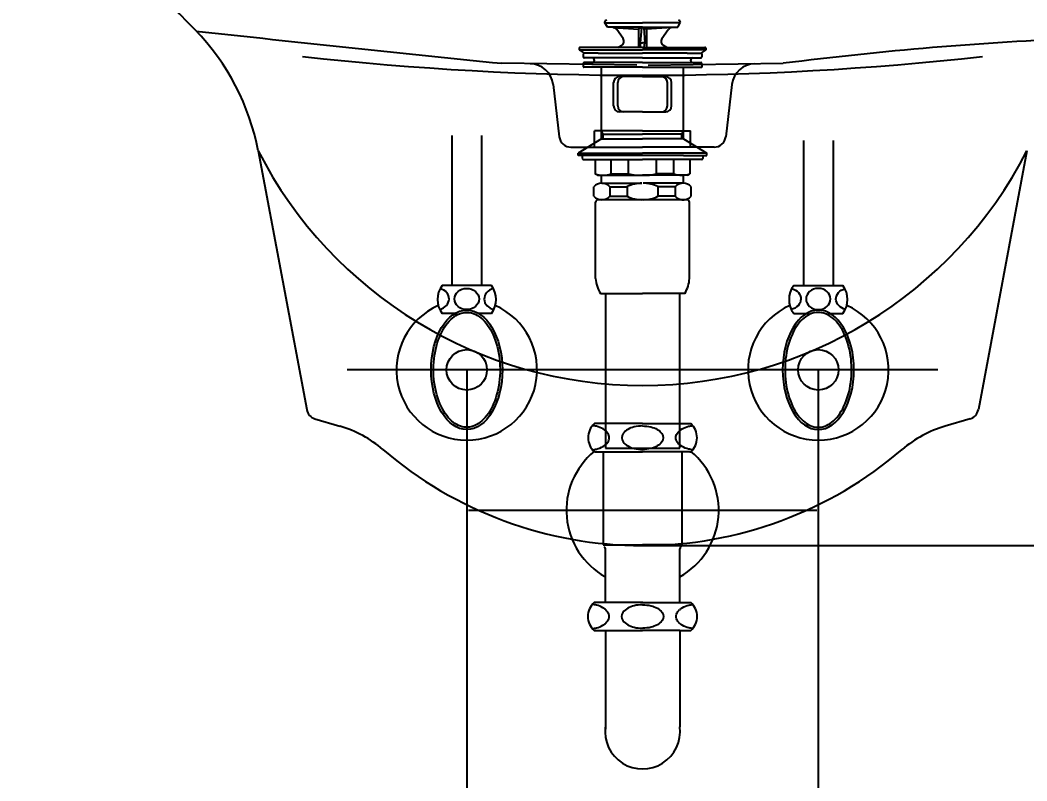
# Model space of a CAD drawing. Header units: millimetres. Extents: x 10883 to 13308, y -264 to 3167.
# Drawn here: x 11351.6 to 11781.2, y 952.6 to 1277.2 of the extents above; entities that cross this region are included whole.
import ezdxf
from ezdxf.lldxf.tags import DXFTag

# ---------------------------------------------------------------- set-up
doc = ezdxf.new("R2010")
doc.units = ezdxf.units.MM
doc.header["$LTSCALE"] = 0.2
for name, color, linetype in [('1', 2, 'CENTER'), ('2', 2, 'HIDDEN'), ('3', 3, 'Continuous'), ('4', 4, 'Continuous'), ('6', 6, 'Continuous'), ('7', 7, 'Continuous'), ('CENTER', 2, 'CENTER')]:
    doc.layers.add(name, color=color, linetype=linetype)
doc.styles.add('h', font='', dxfattribs={"height": 28})
doc.styles.get('h').set_extended_font_data('Haansoft Batang')
tags = doc.linetypes.add('CENTER', pattern=[50.8, 31.75, -6.35, 6.35, -6.35]).pattern_tags.tags
tags[10:11] = [DXFTag(74, 4), DXFTag(75, 0), DXFTag(340, '0'), DXFTag(46, 1.0), DXFTag(50, 0.0), DXFTag(44, 0.0), DXFTag(45, 0.0)]
tags[8:9] = [DXFTag(74, 4), DXFTag(75, 0), DXFTag(340, '0'), DXFTag(46, 1.0), DXFTag(50, 0.0), DXFTag(44, 0.0), DXFTag(45, 0.0)]
tags[6:7] = [DXFTag(74, 4), DXFTag(75, 0), DXFTag(340, '0'), DXFTag(46, 1.0), DXFTag(50, 0.0), DXFTag(44, 0.0), DXFTag(45, 0.0)]
tags[4:5] = [DXFTag(74, 4), DXFTag(75, 0), DXFTag(340, '0'), DXFTag(46, 1.0), DXFTag(50, 0.0), DXFTag(44, 0.0), DXFTag(45, 0.0)]
tags = doc.linetypes.add('HIDDEN', pattern=[9.525, 6.35, -3.175]).pattern_tags.tags
tags[6:7] = [DXFTag(74, 4), DXFTag(75, 0), DXFTag(340, '0'), DXFTag(46, 1.0), DXFTag(50, 0.0), DXFTag(44, 0.0), DXFTag(45, 0.0)]
tags[4:5] = [DXFTag(74, 4), DXFTag(75, 0), DXFTag(340, '0'), DXFTag(46, 1.0), DXFTag(50, 0.0), DXFTag(44, 0.0), DXFTag(45, 0.0)]
doc.dimstyles.new('AM_ISO$0', dxfattribs={"dimtxt": 28, "dimasz": 24, "dimexe": 10, "dimexo": 0, "dimgap": 10, "dimtad": 1, "dimdec": 0, "dimdsep": 46, "dimtxsty": 'h', "dimcen": -5, "dimclrd": 256, "dimclre": 256, "dimclrt": 256, "dimadec": 0, "dimazin": 2, "dimtp": 0.1, "dimtm": 0.1, "dimtfac": 0.71, "dimtdec": 0, "dimtmove": 0, "dimatfit": 3, "dimfxl": 0, "dimlwd": -1, "dimlwe": -1, "dimarcsym": 0})

# ---------------------------------------------------------------- blocks, each defined once
blk = doc.blocks.new('A$C0AD15609')
at = {"layer": '1', "color": 0}
blk.add_line((148.65, 110.05), (0, 110.05), dxfattribs=at)
at = {"layer": '4', "color": 0}
for p, q in [((58.08, 147.09), (53.78, 147.09)), ((74.33, 147.09), (58.08, 147.09)), ((74.33, 147.09), (90.58, 147.09)), ((90.58, 147.09), (94.87, 147.09)), ((54.18, 135.09), (53.78, 135.09)), ((54.18, 135.09), (74.33, 135.09)), ((57.53, 135.09), (57.53, 95.31)), ((94.48, 135.09), (74.33, 135.09)), ((91.13, 135.09), (91.13, 95.31)), ((94.48, 135.09), (94.87, 135.09)), ((57.53, 95.31), (74.33, 95.31)), ((91.13, 95.31), (74.33, 95.31)), ((58.45, 70.79), (58.45, 93.67)), ((90.2, 70.79), (90.2, 93.67)), ((58.45, 70.79), (53.71, 70.79)), ((74.25, 70.79), (58.45, 70.79)), ((74.25, 70.79), (74.33, 70.79)), ((74.4, 70.79), (74.33, 70.79)), ((74.4, 70.79), (90.2, 70.79)), ((90.2, 70.79), (94.94, 70.79)), ((53.71, 58.79), (58.45, 58.79)), ((58.45, 58.79), (74.25, 58.79)), ((58.45, 58.79), (58.45, 17.71)), ((90.2, 58.79), (74.4, 58.79)), ((90.2, 58.79), (90.2, 17.71)), ((90.2, 58.79), (94.94, 58.79))]:
    blk.add_line(p, q, dxfattribs=at)
for points in [[(60.13, 141.09, 0.155217), (59.54, 142.95, 0.106747), (57.48, 144.84, 0.073043), (54.71, 145.96, 0.028511), (52.98, 146.27, 0.059523)], [(74.33, 146.09, 0.057537), (70.77, 145.68, 0.071219), (68.07, 144.63, 0.106373), (66.04, 142.83, 0.159483)], [(74.33, 146.09, -0.057537), (77.88, 145.68, -0.071219), (80.58, 144.63, -0.106373), (82.61, 142.83, -0.159483)], [(88.52, 141.09, -0.155217), (89.11, 142.95, -0.106747), (91.17, 144.84, -0.073043), (93.94, 145.96, -0.028511), (95.67, 146.27, -0.059523)], [(66.04, 142.83, 0.32729), (66.04, 139.35, 0.106373), (68.07, 137.56, 0.071219), (70.77, 136.5, 0.057537), (74.33, 136.09, 0.057537)], [(82.61, 142.83, -0.32729), (82.61, 139.35, -0.106373), (80.58, 137.56, -0.071219), (77.88, 136.5, -0.057537), (74.33, 136.09, -0.057537)], [(52.98, 135.91, 0.028511), (54.71, 136.23, 0.073043), (57.48, 137.34, 0.106747), (59.54, 139.24, 0.155217), (60.13, 141.09, 0.155217)], [(95.67, 135.91, -0.028511), (93.94, 136.23, -0.073043), (91.17, 137.34, -0.106747), (89.11, 139.24, -0.155217), (88.52, 141.09, -0.155217)], [(58.45, 67.78, 0.049056), (57.4, 68.54, 0.073043), (54.63, 69.66, 0.028511), (52.9, 69.97)], [(74.33, 69.79, 0.05879), (70.69, 69.38, 0.071219), (67.99, 68.33, 0.106373), (65.97, 66.53, 0.159483)], [(74.33, 69.79, -0.05879), (77.96, 69.38, -0.071219), (80.66, 68.33, -0.106373), (82.68, 66.53, -0.159483)], [(90.2, 67.78, -0.049056), (91.25, 68.54, -0.073043), (94.02, 69.66, -0.028511), (95.75, 69.97)], [(60.05, 64.79, 0.155217), (59.46, 66.65, 0.054411), (58.51, 67.72, 0.054411)], [(58.51, 61.86, 0.054321), (59.46, 62.94, 0.155217), (60.05, 64.79)], [(65.97, 66.53, 0.32729), (65.97, 63.05, 0.106373), (67.99, 61.26, 0.071219), (70.69, 60.2, 0.057537), (74.25, 59.79, 0.057537)], [(82.68, 66.53, -0.32729), (82.68, 63.05, -0.106373), (80.66, 61.26, -0.071219), (77.96, 60.2, -0.057537), (74.4, 59.79, -0.057537)], [(88.6, 64.79, -0.155217), (89.19, 66.65, -0.05495), (90.15, 67.73, -0.05495)], [(90.14, 61.86, -0.054539), (89.19, 62.94, -0.155217), (88.6, 64.79)], [(52.9, 59.61, 0.028511), (54.63, 59.93, 0.073043), (57.4, 61.04, 0.049056), (58.45, 61.81, 0.049056)], [(95.75, 59.61, -0.028511), (94.02, 59.93, -0.073043), (91.25, 61.04, -0.049056), (90.2, 61.81, -0.049056)]]:
    blk.add_lwpolyline(points, format="xyb", dxfattribs=at)
for centre, radius, start, end in [((59.08, 141.09), 8, 131.4096, 228.5904), ((89.58, 141.09), 8, 311.4096, 48.5904), ((74.33, 110.09), 32.5, 129.4471, 240.7605), ((74.33, 110.09), 32.5, 299.2395, 50.5529), ((90.13, 95.31), 1, 301.2974, 0), ((57.53, 93.67), 0.925, 0, 58.7026), ((91.13, 93.67), 0.925, 121.2974, 180), ((59, 64.79), 8, 131.4096, 228.5904), ((89.65, 64.79), 8, 311.4096, 48.5904), ((74.33, 15.72), 16, 172.8334, 7.1666), ((74.33, 15.72), 16, 172.8334, 180)]:
    blk.add_arc(centre, radius, start, end, dxfattribs=at)
blk = doc.blocks.new('A$C6F841AA5')
at = {"layer": '6', "color": 0}
for p, q in [((44.65, 130), (44.65, 66)), ((57.35, 130), (57.35, 66)), ((194.65, 127.88), (194.65, 66)), ((207.35, 127.9), (207.35, 66)), ((57.35, 66), (40.5, 66)), ((61.5, 66), (57.35, 66)), ((190.5, 66), (194.65, 66)), ((194.65, 66), (211.5, 66)), ((45.86, 54), (40.5, 54)), ((61.5, 54), (56.14, 54)), ((190.5, 54), (195.86, 54)), ((206.14, 54), (211.5, 54))]:
    blk.add_line(p, q, dxfattribs=at)
for centre in [(51, 30), (201, 30)]:
    blk.add_circle(centre, 8.62, dxfattribs=at)
for centre, radius, start, end in [((48.5, 60), 10, 143.1301, 216.8699), ((53.5, 60), 10, 323.1301, 36.8699), ((198.5, 60), 10, 143.1301, 216.8699), ((203.5, 60), 10, 323.1301, 36.8699), ((51, 30), 30, 113.9173, 66.0827), ((201, 30), 30, 113.9173, 66.0827)]:
    blk.add_arc(centre, radius, start, end, dxfattribs=at)
for centre, major_axis, start_param, end_param in [((38.23, 60.23), (-5.23, 0), 1.800504, 4.443058), ((63.68, 60.23), (5.23, 0), 1.824119, 4.49897)]:
    blk.add_ellipse(centre, major_axis=major_axis, ratio=0.866391, start_param=start_param, end_param=end_param, dxfattribs=at)
for centre, major_axis, ratio in [((51, 60.23), (5.23, 0), 0.866391), ((51, 30), (0, 25.5), 0.596529)]:
    blk.add_ellipse(centre, major_axis=major_axis, ratio=ratio, dxfattribs=at)
at = {"layer": '6', "color": 0, "extrusion": (0, 0, -1)}
for centre, major_axis, start_param, end_param in [((188.32, 60.23), (-5.23, 0), 1.824119, 4.49897), ((213.77, 60.23), (5.23, 0), 1.800504, 4.443058)]:
    blk.add_ellipse(centre, major_axis=major_axis, ratio=0.866391, start_param=start_param, end_param=end_param, dxfattribs=at)
for centre, major_axis, ratio in [((201, 60.23), (-5.23, 0), 0.866391), ((201, 30), (0, 25.5), 0.596529)]:
    blk.add_ellipse(centre, major_axis=major_axis, ratio=ratio, dxfattribs=at)
at = {"layer": '6', "color": 0}
for points in [[(51, 54.5), (48.92, 54.5), (46.82, 53.69), (42.92, 50.45), (41.15, 48.01), (38.43, 41.98), (37.47, 38.4), (36.62, 30.88), (36.72, 26.95), (37.96, 19.6), (39.09, 16.17), (42.1, 10.58), (43.98, 8.43), (47.98, 5.78), (50.09, 5.28), (54.24, 5.89), (56.33, 7.01), (60.08, 10.84), (61.73, 13.54), (64.14, 19.97), (64.9, 23.67), (65.37, 31.29), (65.06, 35.19), (63.46, 42.33), (62.16, 45.57), (58.89, 50.67), (56.93, 52.53), (53.61, 54.19), (52.3, 54.5), (51, 54.5)], [(201, 54.5), (203.08, 54.5), (205.18, 53.69), (209.08, 50.45), (210.85, 48.01), (213.57, 41.98), (214.53, 38.4), (215.38, 30.88), (215.28, 26.95), (214.04, 19.6), (212.91, 16.17), (209.9, 10.58), (208.02, 8.43), (204.02, 5.78), (201.91, 5.28), (197.76, 5.89), (195.67, 7.01), (191.92, 10.84), (190.27, 13.54), (187.86, 19.97), (187.1, 23.67), (186.63, 31.29), (186.94, 35.19), (188.54, 42.33), (189.84, 45.57), (193.11, 50.67), (195.07, 52.53), (198.39, 54.19), (199.7, 54.5), (201, 54.5)]]:
    blk.add_open_spline(points, degree=3, knots=[0, 0, 0, 0, 0.46111, 0.46111, 0.922219, 0.922219, 1.383329, 1.383329, 1.844439, 1.844439, 2.305549, 2.305549, 2.766658, 2.766658, 3.227768, 3.227768, 3.688878, 3.688878, 4.149988, 4.149988, 4.611097, 4.611097, 5.072207, 5.072207, 5.533317, 5.533317, 5.994427, 5.994427, 6.283185, 6.283185, 6.283185, 6.283185], dxfattribs=at)
at = {"layer": 'CENTER', "color": 0, "linetype": 'CENTER', "ltscale": 2}
blk.add_line((252, 30), (0, 30), dxfattribs=at)
blk = doc.blocks.new('*D20')
at = {"linetype": 'ByBlock'}
for p, q in [((11617.2, 1408.01), (11965.58, 1408.01)), ((11955.58, 1077.01), (11955.58, 1384.01)), ((11617.2, 1053.01), (11965.58, 1053.01))]:
    blk.add_line(p, q, dxfattribs=at)
for points in [[(11951.58, 1384.01), (11959.58, 1384.01), (11955.58, 1408.01)], [(11951.58, 1077.01), (11959.58, 1077.01), (11955.58, 1053.01)]]:
    blk.add_solid(points)
at = {"layer": 'Defpoints', "color": 0}
for p in [(11617.2, 1408.01), (11955.58, 1408.01), (11617.2, 1053.01)]:
    blk.add_point(p, dxfattribs=at)
at = {"insert": (11931.58, 1230.51), "char_height": 28, "attachment_point": 5, "rotation": 90, "style": 'h'}
blk.add_mtext('355', dxfattribs=at)
blk = doc.blocks.new('*D23')
at = {"linetype": 'ByBlock'}
for p, q in [((11542.2, 1128.01), (11542.2, 881.9)), ((11692.2, 1128.01), (11692.2, 881.9)), ((11566.2, 891.9), (11668.2, 891.9))]:
    blk.add_line(p, q, dxfattribs=at)
for points in [[(11566.2, 895.9), (11566.2, 887.9), (11542.2, 891.9)], [(11668.2, 895.9), (11668.2, 887.9), (11692.2, 891.9)]]:
    blk.add_solid(points)
at = {"layer": 'Defpoints', "color": 0}
for p in [(11542.2, 1128.01), (11692.2, 1128.01), (11692.2, 891.9)]:
    blk.add_point(p, dxfattribs=at)
at = {"insert": (11617.2, 915.9), "char_height": 28, "attachment_point": 5, "style": 'h'}
blk.add_mtext('150', dxfattribs=at)

msp = doc.modelspace()

# ---------------------------------------------------------------- linework, layer by layer
at = {"color": 0}
for p, q in [((11453.22, 1221.38), (11473.92, 1111.01)), ((11781.19, 1221.38), (11760.49, 1111.01)), ((11477.41, 1107.14), (11488.1, 1103.97)), ((11756.99, 1107.14), (11746.31, 1103.97))]:
    msp.add_line(p, q, dxfattribs=at)
for centre, radius, start, end in [((11669.8, 1512.33), 341.43, 198.9633, 224.4964), ((11354.93, 1202.95), 100, 10.6213, 44.4964)]:
    msp.add_arc(centre, radius, start, end)
for centre, radius, start, end in [((11617.2, 2573.69), 1320.01, 263.68877, 276.31123), ((11617.2, 1305.77), 184.42, 207.2303, 332.7697), ((11478.83, 1111.93), 5, 190.6213, 253.5068), ((11755.57, 1111.93), 5, 286.4932, 349.3787), ((11473.9, 1056.03), 50, 49.3878, 73.5068), ((11760.5, 1056.03), 50, 106.4932, 130.6122), ((11617.2, 1223.15), 170.14, 229.3878, 270), ((11617.2, 1223.15), 170.14, 270, 310.6122)]:
    msp.add_arc(centre, radius, start, end, dxfattribs=at)
at = {"layer": '2', "color": 0}
for p, q in [((11614.81, 1258.02), (11557.19, 1258.8)), ((11619.6, 1258.02), (11677.21, 1258.8)), ((11579.07, 1249.8), (11581.69, 1227.43)), ((11655.34, 1249.8), (11652.72, 1227.43)), ((11617.2, 1230.01), (11596.7, 1230.01)), ((11596.7, 1223.01), (11596.7, 1230.01)), ((11617.2, 1230.01), (11637.7, 1230.01)), ((11637.7, 1223.01), (11637.7, 1230.01)), ((11586.65, 1223.01), (11596.7, 1223.01)), ((11596.7, 1223.01), (11617.2, 1223.01)), ((11637.7, 1223.01), (11617.2, 1223.01)), ((11647.75, 1223.01), (11637.7, 1223.01))]:
    msp.add_line(p, q, dxfattribs=at)
for centre, radius, start, end in [((12993.63, 15481.37), 14294.93, 263.70695, 264.232876), ((11868.57, -259.56), 1530.37, 92.38742, 97.18292), ((11569.14, 1248.64), 10, 6.6755, 89.2256), ((11665.27, 1248.64), 10, 90.7744, 173.3245), ((11586.65, 1228.01), 5, 186.6755, 270), ((11647.75, 1228.01), 5, 270, 353.3245)]:
    msp.add_arc(centre, radius, start, end, dxfattribs=at)
at = {"layer": '3', "color": 0}
for p, q in [((11602.2, 1274.2), (11600.97, 1276.33)), ((11601.09, 1276.13), (11617.2, 1276.13)), ((11633.32, 1276.13), (11617.2, 1276.13)), ((11632.2, 1274.2), (11633.43, 1276.33)), ((11617.2, 1274.2), (11602.2, 1274.2)), ((11604.72, 1274.02), (11615.45, 1273.32)), ((11608.93, 1269.32), (11606.21, 1273.17)), ((11617.2, 1274.2), (11615.45, 1273.32)), ((11615.45, 1273.32), (11615.45, 1265.6)), ((11616.69, 1273.94), (11616.25, 1267.53)), ((11617.2, 1274.2), (11632.2, 1274.2)), ((11617.2, 1274.2), (11618.95, 1273.32)), ((11617.72, 1273.94), (11618.15, 1267.53)), ((11629.69, 1274.02), (11618.95, 1273.32)), ((11618.95, 1273.32), (11618.95, 1265.6)), ((11625.48, 1269.32), (11628.2, 1273.17)), ((11616.46, 1265.6), (11616.25, 1267.56)), ((11616.25, 1267.56), (11617.2, 1267.56)), ((11618.15, 1267.56), (11617.2, 1267.56)), ((11617.95, 1265.6), (11618.15, 1267.56)), ((11590.2, 1265.2), (11590.2, 1264.6)), ((11590.2, 1264.6), (11617.2, 1264.6)), ((11590.2, 1264.6), (11592.35, 1263.1)), ((11599.9, 1265.6), (11590.6, 1265.6)), ((11591.9, 1262.9), (11591.9, 1261.6)), ((11598.2, 1263.1), (11592.1, 1263.1)), ((11598.2, 1263.1), (11617.2, 1263.1)), ((11617.2, 1265.6), (11599.9, 1265.6)), ((11606.85, 1265.6), (11608.29, 1266.44)), ((11617.2, 1265.6), (11634.5, 1265.6)), ((11644.2, 1264.6), (11617.2, 1264.6)), ((11636.2, 1263.1), (11617.2, 1263.1)), ((11627.56, 1265.6), (11626.11, 1266.44)), ((11634.5, 1265.6), (11643.8, 1265.6)), ((11636.2, 1263.1), (11642.31, 1263.1)), ((11644.2, 1264.6), (11642.06, 1263.1)), ((11642.51, 1262.9), (11642.51, 1261.6)), ((11644.2, 1265.2), (11644.2, 1264.6)), ((11591.9, 1258.6), (11591.9, 1257.3)), ((11617.2, 1261.1), (11592.4, 1261.1)), ((11617.2, 1259.1), (11592.4, 1259.1)), ((11617.2, 1261.1), (11642.01, 1261.1)), ((11617.2, 1259.1), (11642.01, 1259.1)), ((11642.51, 1258.6), (11642.51, 1257.3)), ((11617.2, 1257.1), (11592.1, 1257.1)), ((11599.7, 1226.51), (11599.7, 1257.1)), ((11617.2, 1257.1), (11642.31, 1257.1)), ((11634.7, 1226.51), (11634.7, 1257.1)), ((11604.83, 1240.6), (11604.83, 1250.6)), ((11606.6, 1240.6), (11606.6, 1250.6)), ((11617.2, 1253.1), (11607.33, 1253.1)), ((11617.2, 1253.1), (11627.08, 1253.1)), ((11627.81, 1240.6), (11627.81, 1250.6)), ((11629.58, 1240.6), (11629.58, 1250.6)), ((11617.2, 1238.1), (11607.33, 1238.1)), ((11617.2, 1238.1), (11627.08, 1238.1)), ((11600.4, 1228.6), (11599.7, 1229.81)), ((11599.7, 1228.6), (11617.2, 1228.6)), ((11600.4, 1226.51), (11600.4, 1228.6)), ((11634.7, 1228.6), (11617.2, 1228.6)), ((11634, 1228.6), (11634.7, 1229.81)), ((11634, 1226.51), (11634, 1228.6)), ((11599.7, 1226.51), (11589.7, 1220.51)), ((11599.7, 1226.51), (11617.2, 1226.51)), ((11634.7, 1226.51), (11617.2, 1226.51)), ((11634.7, 1226.51), (11644.7, 1220.51)), ((11589.7, 1220.51), (11617.2, 1220.51)), ((11589.7, 1219.51), (11589.7, 1220.51)), ((11644.7, 1220.51), (11617.2, 1220.51)), ((11644.7, 1219.51), (11644.7, 1220.51)), ((11599.7, 1219.51), (11589.7, 1219.51)), ((11591.51, 1219.51), (11591.51, 1218.21)), ((11592.01, 1217.71), (11597.01, 1217.71)), ((11597.01, 1217.71), (11617.2, 1217.71)), ((11597.01, 1217.71), (11597.01, 1211.58)), ((11634.7, 1219.51), (11599.7, 1219.51)), ((11603.79, 1211.58), (11603.79, 1217.71)), ((11611.19, 1211.58), (11611.19, 1217.71)), ((11637.4, 1217.71), (11617.2, 1217.71)), ((11623.22, 1211.58), (11623.22, 1217.71)), ((11630.62, 1211.58), (11630.62, 1217.71)), ((11634.7, 1219.51), (11644.7, 1219.51)), ((11637.4, 1217.71), (11637.4, 1211.58)), ((11642.4, 1217.71), (11637.4, 1217.71)), ((11642.9, 1219.51), (11642.9, 1218.21)), ((11598.01, 1211.01), (11597.01, 1211.58)), ((11603.79, 1211.58), (11611.19, 1211.58)), ((11630.62, 1211.58), (11623.22, 1211.58)), ((11636.4, 1211.01), (11637.4, 1211.58)), ((11598.01, 1211.01), (11599.41, 1211.01)), ((11599.41, 1211.01), (11617.2, 1211.01)), ((11599.7, 1207.6), (11599.7, 1211.01)), ((11599.85, 1207.6), (11616.96, 1207.6)), ((11635, 1211.01), (11617.2, 1211.01)), ((11634.56, 1207.6), (11617.45, 1207.6)), ((11634.7, 1207.6), (11634.7, 1211.01)), ((11636.4, 1211.01), (11635, 1211.01)), ((11596.46, 1202.04), (11596.46, 1206.16)), ((11603.23, 1206.16), (11610.64, 1206.16)), ((11603.23, 1206.16), (11603.23, 1202.04)), ((11610.64, 1206.16), (11610.64, 1202.04)), ((11623.77, 1206.16), (11623.77, 1202.04)), ((11631.17, 1206.16), (11623.77, 1206.16)), ((11631.17, 1206.16), (11631.17, 1202.04)), ((11637.95, 1202.04), (11637.95, 1206.16)), ((11597.2, 1167), (11597.2, 1199.6)), ((11617.2, 1200.6), (11598.2, 1200.6)), ((11603.23, 1202.04), (11610.64, 1202.04)), ((11634.56, 1200.6), (11617.2, 1200.6)), ((11631.17, 1202.04), (11623.77, 1202.04)), ((11634, 1200.6), (11634.56, 1200.6)), ((11634.56, 1200.6), (11634.96, 1200.6)), ((11636.2, 1200.6), (11634.7, 1200.6)), ((11637.2, 1167), (11637.2, 1199.6)), ((11637.2, 1194.24), (11637.2, 1199.6)), ((11599.2, 1160.6), (11617.2, 1160.6)), ((11601.33, 1160.6), (11601.33, 1094.6)), ((11635.2, 1160.6), (11617.2, 1160.6)), ((11633.08, 1094.6), (11633.08, 1160.6)), ((11601.33, 1094.6), (11633.08, 1094.6))]:
    msp.add_line(p, q, dxfattribs=at)
for centre, radius, start, end in [((11602.05, 1276.13), 1.1, 97.3204, 169.4262), ((11632.35, 1276.13), 1.1, 10.5738, 82.6796), ((11604.58, 1272.02), 2, 35.2023, 86.2618), ((11629.83, 1272.02), 2, 93.7382, 144.7977), ((11607.29, 1268.17), 2, 300, 35.2023), ((11627.11, 1268.17), 2, 144.7977, 240), ((11590.6, 1265.2), 0.4, 90, 180), ((11592.1, 1262.9), 0.2, 90, 180), ((11642.31, 1262.9), 0.2, 0, 90), ((11643.8, 1265.2), 0.4, 0, 90), ((11592.4, 1261.6), 0.5, 180, 270), ((11592.4, 1258.6), 0.5, 90, 180), ((11595.7, 1260.1), 1, 270, 90), ((11638.7, 1260.1), 1, 90, 270), ((11642.01, 1261.6), 0.5, 270, 0), ((11642.01, 1258.6), 0.5, 0, 90), ((11592.1, 1257.3), 0.2, 180, 270), ((11642.31, 1257.3), 0.2, 270, 0), ((11607.33, 1250.6), 2.5, 90, 180), ((11609.1, 1250.6), 2.5, 90, 180), ((11625.31, 1250.6), 2.5, 0, 90), ((11627.08, 1250.6), 2.5, 0, 90), ((11607.33, 1240.6), 2.5, 180, 270), ((11609.1, 1240.6), 2.5, 180, 270), ((11625.31, 1240.6), 2.5, 270, 0), ((11627.08, 1240.6), 2.5, 270, 0), ((11592.01, 1218.21), 0.5, 180, 270), ((11642.4, 1218.21), 0.5, 270, 0), ((11600.4, 1221.19), 10.18, 250.5679, 289.4321), ((11617.01, 1240.46), 29.46, 258.5956, 270.3737), ((11617.4, 1240.46), 29.46, 269.6263, 281.4044), ((11634.01, 1221.19), 10.18, 250.5679, 289.4321), ((11599.85, 1202.89), 4.7, 43.9409, 136.0591), ((11616.74, 1194), 13.61, 89.0643, 116.6472), ((11617.67, 1194), 13.61, 63.3528, 90.9357), ((11634.56, 1202.89), 4.7, 43.9409, 136.0591), ((11599.85, 1205.31), 4.7, 223.9409, 316.0591), ((11598.2, 1199.6), 1, 90, 180), ((11616.74, 1214.21), 13.61, 243.3528, 270.9357), ((11617.67, 1214.21), 13.61, 269.0643, 296.6472), ((11634.56, 1205.31), 4.7, 223.9409, 316.0591), ((11636.2, 1199.6), 1, 0, 90), ((11610.19, 1167.55), 13, 182.42, 212.3), ((11624.22, 1167.55), 13, 327.7, 357.58)]:
    msp.add_arc(centre, radius, start, end, dxfattribs=at)
at = {"layer": '7', "color": 0, "extrusion": (0, 1, 0)}
for p, q in [((11617.2, 1255.85, -14.18), (11617.2, 1255.85, 445.82)), ((11617.2, 1255.85, 445.82), (11617.2, 1255.85, -14.18)), ((11617.2, 1255.85, -14.18), (11617.2, 1255.85, 445.82)), ((11617.2, 1255.85, 445.82), (11617.2, 1255.85, -14.18)), ((11617.2, 1255.85, 20), (11617.2, 1255.85, 0)), ((11617.2, 1255.85, 20), (11617.2, 1255.85, 0)), ((11617.2, 1255.85, 20), (11617.2, 1255.85, 0)), ((11617.2, 1255.85, 20), (11617.2, 1255.85, 0)), ((11617.2, 1255.85, -14.18), (11617.2, 1255.85, -14.18)), ((11617.2, 1255.85, -14.18), (11617.2, 1255.85, -14.18)), ((11617.2, 1255.85, -14.18), (11617.2, 1255.85, -14.18)), ((11617.2, 1255.85, -14.18), (11617.2, 1255.85, -14.18)), ((11617.2, 1255.85, 0), (11617.2, 1255.85, -14.18)), ((11617.2, 1255.85, 0), (11617.2, 1255.85, -14.18)), ((11617.2, 1255.85, 0), (11617.2, 1255.85, -14.18)), ((11617.2, 1255.85, 0), (11617.2, 1255.85, -14.18)), ((11617.2, 1255.85, 445.82), (11617.2, 1255.85, 445.82)), ((11617.2, 1255.85, 445.82), (11617.2, 1255.85, 445.82)), ((11617.2, 1255.85, 445.82), (11617.2, 1255.85, 445.82)), ((11617.2, 1255.85, 445.82), (11617.2, 1255.85, 445.82)), ((11617.2, 1255.85, 410.51), (11617.2, 1255.85, 445.82)), ((11617.2, 1255.85, 410.51), (11617.2, 1255.85, 445.82))]:
    msp.add_line(p, q, dxfattribs=at)
at = {"layer": '7', "color": 0}
for points, knots in [([(11617.2, 1255.85, 381.33), (11617.2, 1255.85, 320.01), (11617.2, 1255.85, 258.69), (11617.2, 1255.85, 138.24), (11617.2, 1255.85, 79.12), (11617.2, 1255.85, 20)], [0, 0, 0, 0, 0.509144, 0.509144, 1, 1, 1, 1]), ([(11617.2, 1255.85, 381.33), (11617.2, 1255.85, 320.01), (11617.2, 1255.85, 258.69), (11617.2, 1255.85, 138.24), (11617.2, 1255.85, 79.12), (11617.2, 1255.85, 20)], [0, 0, 0, 0, 0.509144, 0.509144, 1, 1, 1, 1]), ([(11617.2, 1255.85, 381.33), (11617.2, 1255.85, 320.01), (11617.2, 1255.85, 258.69), (11617.2, 1255.85, 138.24), (11617.2, 1255.85, 79.12), (11617.2, 1255.85, 20)], [0, 0, 0, 0, 0.509144, 0.509144, 1, 1, 1, 1]), ([(11617.2, 1255.85, 381.33), (11617.2, 1255.85, 320.01), (11617.2, 1255.85, 258.69), (11617.2, 1255.85, 138.24), (11617.2, 1255.85, 79.12), (11617.2, 1255.85, 20)], [0, 0, 0, 0, 0.509144, 0.509144, 1, 1, 1, 1]), ([(11617.2, 1255.85, 410.51), (11617.2, 1255.85, 410.51), (11617.2, 1255.85, 410.6), (11617.2, 1255.85, 410.98), (11617.2, 1255.85, 411.25), (11617.2, 1255.85, 411.56)], [0, 0, 0, 0, 0.535587, 0.535587, 1, 1, 1, 1]), ([(11617.2, 1255.85, 410.51), (11617.2, 1255.85, 410.51), (11617.2, 1255.85, 410.6), (11617.2, 1255.85, 410.98), (11617.2, 1255.85, 411.25), (11617.2, 1255.85, 411.56)], [0, 0, 0, 0, 0.535587, 0.535587, 1, 1, 1, 1]), ([(11617.2, 1255.85, 410.51), (11617.2, 1255.85, 410.51), (11617.2, 1255.85, 410.6), (11617.2, 1255.85, 410.98), (11617.2, 1255.85, 411.25), (11617.2, 1255.85, 411.56)], [0, 0, 0, 0, 0.535587, 0.535587, 1, 1, 1, 1]), ([(11617.2, 1255.85, 410.51), (11617.2, 1255.85, 410.51), (11617.2, 1255.85, 410.6), (11617.2, 1255.85, 410.98), (11617.2, 1255.85, 411.25), (11617.2, 1255.85, 411.56)], [0, 0, 0, 0, 0.535587, 0.535587, 1, 1, 1, 1]), ([(11617.2, 1255.85, 381.33), (11617.2, 1255.85, 385.34), (11617.2, 1255.85, 389.33), (11617.2, 1255.85, 396.64), (11617.2, 1255.85, 400.03), (11617.2, 1255.85, 405.62), (11617.2, 1255.85, 407.86), (11617.2, 1255.85, 410.85), (11617.2, 1255.85, 411.61), (11617.2, 1255.85, 411.56)], [0, 0, 0, 0, 0.25, 0.25, 0.5, 0.5, 0.75, 0.75, 1, 1, 1, 1]), ([(11617.2, 1255.85, 381.33), (11617.2, 1255.85, 385.34), (11617.2, 1255.85, 389.33), (11617.2, 1255.85, 396.64), (11617.2, 1255.85, 400.03), (11617.2, 1255.85, 405.62), (11617.2, 1255.85, 407.86), (11617.2, 1255.85, 410.85), (11617.2, 1255.85, 411.61), (11617.2, 1255.85, 411.56)], [0, 0, 0, 0, 0.25, 0.25, 0.5, 0.5, 0.75, 0.75, 1, 1, 1, 1]), ([(11617.2, 1255.85, 381.33), (11617.2, 1255.85, 385.34), (11617.2, 1255.85, 389.33), (11617.2, 1255.85, 396.64), (11617.2, 1255.85, 400.03), (11617.2, 1255.85, 405.62), (11617.2, 1255.85, 407.86), (11617.2, 1255.85, 410.85), (11617.2, 1255.85, 411.61), (11617.2, 1255.85, 411.56)], [0, 0, 0, 0, 0.25, 0.25, 0.5, 0.5, 0.75, 0.75, 1, 1, 1, 1]), ([(11617.2, 1255.85, 381.33), (11617.2, 1255.85, 385.34), (11617.2, 1255.85, 389.33), (11617.2, 1255.85, 396.64), (11617.2, 1255.85, 400.03), (11617.2, 1255.85, 405.62), (11617.2, 1255.85, 407.86), (11617.2, 1255.85, 410.85), (11617.2, 1255.85, 411.61), (11617.2, 1255.85, 411.56)], [0, 0, 0, 0, 0.25, 0.25, 0.5, 0.5, 0.75, 0.75, 1, 1, 1, 1])]:
    msp.add_open_spline(points, degree=3, knots=knots, dxfattribs=at)
for points, degree in [([(11617.2, 1255.85, 0), (11617.2, 1255.85)], 1), ([(11617.2, 1255.85, 0), (11617.2, 1255.85)], 1), ([(11617.2, 1255.85, 0), (11617.2, 1255.85)], 1), ([(11617.2, 1255.85, 0), (11617.2, 1255.85)], 1), ([(11617.2, 1255.85, -14.18), (11617.2, 1255.85, -9.46), (11617.2, 1255.85, -4.73), (11617.2, 1255.85, 0)], 3), ([(11617.2, 1255.85, -14.18), (11617.2, 1255.85, -9.46), (11617.2, 1255.85, -4.73), (11617.2, 1255.85, 0)], 3), ([(11617.2, 1255.85, -14.18), (11617.2, 1255.85, -9.46), (11617.2, 1255.85, -4.73), (11617.2, 1255.85, 0)], 3), ([(11617.2, 1255.85, -14.18), (11617.2, 1255.85, -9.46), (11617.2, 1255.85, -4.73), (11617.2, 1255.85, 0)], 3)]:
    msp.add_open_spline(points, degree=degree, dxfattribs=at)

# ---------------------------------------------------------------- block references
at = {"color": 0}
for name, p in [('A$C6F841AA5', (11491.2, 1098.01)), ('A$C0AD15609', (11542.88, 957.95))]:
    msp.add_blockref(name, p, dxfattribs=at)

# ---------------------------------------------------------------- dimensions: what is measured, and where the dimension line sits
dim = msp.add_linear_dim(base=(11955.58, 1408.01), p1=(11617.2, 1053.01), p2=(11617.2, 1408.01), angle=90, dimstyle='AM_ISO$0')
dim.commit()
dim.dimension.update_dxf_attribs({"geometry": '*D20', "text_midpoint": (11931.58, 1230.51)})
dim = msp.add_linear_dim(base=(11692.2, 891.9), p1=(11542.2, 1128.01), p2=(11692.2, 1128.01), dimstyle='AM_ISO$0')
dim.commit()
dim.dimension.update_dxf_attribs({"geometry": '*D23', "text_midpoint": (11617.2, 915.9)})

doc.saveas('drawing.dxf')
